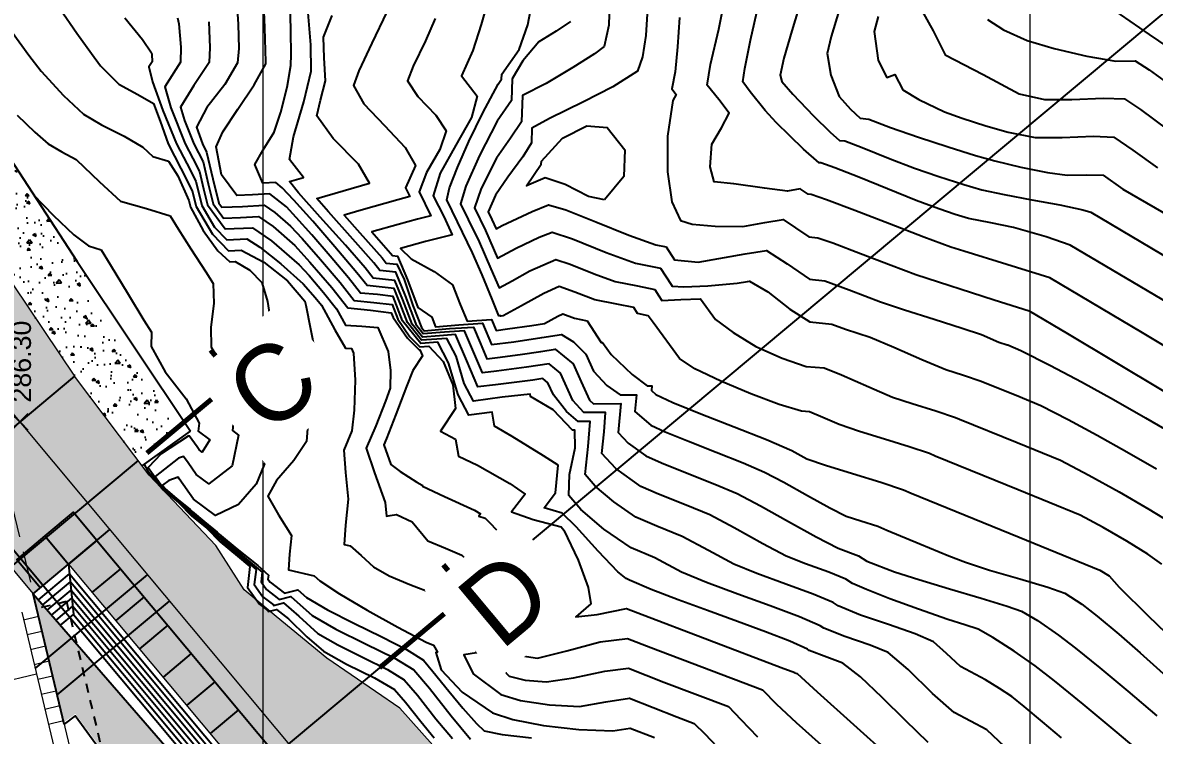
# Model space of a CAD drawing. Extents: x -427 to 62994, y 410 to 109394.
# Drawn here: x 62477.29 to 62514.17, y 108967.63 to 108990.87 of the extents above; entities that cross this region are included whole.
import ezdxf
from ezdxf.enums import TextEntityAlignment as Align

# ---------------------------------------------------------------- set-up
doc = ezdxf.new("R2018")
doc.units = 0
doc.header["$MEASUREMENT"] = 0
doc.linetypes.add('DOT', pattern=[0.55, 0.3, -0.25])
doc.linetypes.add('TRATTEGGIATA', pattern=[19.05, 12.7, -6.35])
for name, color, linetype in [('Bâti', 7, 'Continuous'), ('coordinate', 2, 'Continuous'), ('curve livello 1 m', 2, 'Continuous'), ('curve livello 5 m', 7, 'Continuous'), ('Limite fiume', 6, 'Continuous'), ('LIN010CO', 2, 'Continuous'), ('LIN018CO', 6, 'Continuous'), ('LIN025CO', 7, 'Continuous'), ('LIN035CO', 1, 'Continuous'), ('pendenze', 2, 'Continuous'), ('Per+Mod Surf', 7, 'Continuous'), ('scavo 1', 254, 'Continuous'), ('TalusHautBas', 7, 'Continuous'), ('TEXT018', 143, 'Continuous'), ('TEXT035', 1, 'Continuous'), ('TEXT050', 3, 'Continuous')]:
    doc.layers.add(name, color=color, linetype=linetype)
doc.layers.add('LIN070CO', color=4, linetype='Continuous', lineweight=70)
doc.layers.add('no_plot', color=5, linetype='Continuous', plot=False)
doc.styles.add('ARIAL', font='arial.ttf')

# ---------------------------------------------------------------- blocks, each defined once
blk = doc.blocks.new('quote')
at = {"layer": 'LIN018CO'}
for p, q in [((0.001, 0.001), (-0.001, -0.001)), ((0.001, -0.001), (-0.001, 0.001))]:
    blk.add_line(p, q, dxfattribs=at)
at = {"layer": 'LIN035CO'}
for p, q in [((-0.013, 0.013), (-0.106, 0.106)), ((0.106, 0.106), (0.013, 0.013)), ((-0.013, -0.013), (-0.106, -0.106)), ((0.106, -0.106), (0.013, -0.013))]:
    blk.add_line(p, q, dxfattribs=at)
at = {"layer": 'TEXT035', "style": 'ARIAL'}
blk.add_attdef('VALORE', text='', height=0.25, dxfattribs=at).set_placement((0, 0.33), align=Align.CENTER)
blk = doc.blocks.new('*U92')
at = {"layer": 'LIN070CO'}
for p, q in [((-4.32, 0), (-4.32, 0.5)), ((1.5, 0.5), (1.5, 0)), ((1.5, 0), (0, 0)), ((-2.82, 0), (-4.32, 0))]:
    blk.add_line(p, q, dxfattribs=at)
at = {"layer": 'TEXT018', "lineweight": 30, "flags": 104}
blk.add_attdef('RIF2', text='', height=0.18, dxfattribs=at).set_placement((1.35, -0.15), align=Align.TOP_RIGHT)
blk.add_attdef('RIF1', text='', height=0.18, dxfattribs=at).set_placement((-4.17, -0.15), align=Align.TOP_LEFT)
at = {"layer": 'TEXT050', "lineweight": 30, "flags": 104}
blk.add_attdef('SEZ1', text='', height=0.4, dxfattribs=at).set_placement((-4.17, 0.15), align=Align.BOTTOM_LEFT)
blk.add_attdef('SEZ2', text='', height=0.4, dxfattribs=at).set_placement((1.35, 0.15), align=Align.BOTTOM_RIGHT)
blk = doc.blocks.new('*U93')
at = {"layer": 'LIN070CO'}
for p, q in [((-3.868, 0), (-3.868, 0.5)), ((2.034, 0.5), (2.034, 0)), ((2.034, 0), (0.534, 0)), ((-2.368, 0), (-3.868, 0))]:
    blk.add_line(p, q, dxfattribs=at)
at = {"layer": 'TEXT018', "lineweight": 30, "flags": 104}
blk.add_attdef('RIF2', text='', height=0.18, dxfattribs=at).set_placement((1.884, -0.15), align=Align.TOP_RIGHT)
blk.add_attdef('RIF1', text='', height=0.18, dxfattribs=at).set_placement((-3.718, -0.15), align=Align.TOP_LEFT)
at = {"layer": 'TEXT050', "lineweight": 30, "flags": 104}
blk.add_attdef('SEZ1', text='', height=0.4, dxfattribs=at).set_placement((-3.718, 0.15), align=Align.BOTTOM_LEFT)
blk.add_attdef('SEZ2', text='', height=0.4, dxfattribs=at).set_placement((1.884, 0.15), align=Align.BOTTOM_RIGHT)

msp = doc.modelspace()

# ---------------------------------------------------------------- hatches: boundary and pattern name
at = {"layer": 'Limite fiume', "linetype": 'Continuous'}
h = msp.add_hatch(dxfattribs=at)
h.set_pattern_fill('DOTS', color=256, scale=5, angle=-44.9999, style=0)
h.set_pattern_definition([(225.00008027, (-14.7356, 441.23157), (0.11048589895, -0.3314561489), [0, -0.3125])])
h.paths.add_polyline_path([(62489.991, 108948.924), (62490.854, 108949.551), (62490.466, 108950.114), (62491.075, 108950.575), (62483.71, 108960.737), (62484.279, 108961.23), (62479.006, 108968.339), (62478.627, 108968.064), (62477.628, 108972.253), (62492.655, 108954.935), (62492.849, 108955.097), (62498.299, 108948.574), (62498.493, 108948.736), (62501.616, 108944.998), (62501.176, 108944.63), (62509.827, 108936.065), (62508.828, 108935.219), (62509.314, 108934.65), (62498.964, 108936.565)])
at = {"layer": 'LIN010CO'}
h = msp.add_hatch(dxfattribs=at)
h.set_pattern_fill('AR-CONC', color=256, scale=0.15, angle=135.0001)
h.set_pattern_definition([(185.0001, (62534.6157, 109156.292), (-0.6942118, 0.827327), [0.1125, -1.2375]), (130.0001, (62534.6157, 109156.292), (-0.650651, -0.944989), [0.09, -0.99]), (235.4515, (62534.5579, 109156.361), (-1.3448627, -0.117662), [0.09561, -1.051713]), (181.1843, (62534.4036, 109156.0799), (-0.9564225, 1.307539), [0.16875, -1.85625]), (231.6357, (62534.3239, 109156.1889), (-2.024567, -0.041853), [0.143416, -1.57757]), (126.1842, (62534.4036, 109156.0799), (-2.024567, -0.041853), [0.135, -1.485]), (156.0001, (62534.3505, 109156.239), (-0.206075, 1.060157), [0.1125, -1.2375]), (101.0001, (62534.3505, 109156.239), (-1.027212, -0.5110643), [0.09, -0.99]), (206.4515, (62534.3334, 109156.3274), (-1.233287, 0.549093), [0.09561, -1.051713]), (172.50008, (62534.6157, 109156.29204), (-0.36598425, -0.3401903), [0, -0.978, 0, -1.005, 0, -0.99375]), (142.50008, (62534.6157, 109156.29204), (-0.697364, -0.1393104), [0, -0.573, 0, -0.9555, 0, -0.37875]), (102.50008, (62534.85223, 109156.0555), (-0.542282, 0.5901265), [0, -0.375, 0, -1.17, 0, -1.5525]), (92.5001, (62534.9583, 109155.94945), (-0.7247404, 0.512384), [0, -0.4875, 0, -0.777, 0, -1.1025])])
h.paths.add_polyline_path([(62477.425, 108984.918), (62478.621, 108983.28), (62478.982, 108982.726), (62479.2, 108982.393), (62479.486, 108982.461), (62479.069, 108983.087), (62475.238, 108988.927), (62475.337, 108988.42), (62475.412, 108987.675), (62475.487, 108986.93), (62475.561, 108986.185), (62475.576, 108986.037), (62476.203, 108985.269), (62478.283, 108982.175), (62479.157, 108982.383)])
h.paths.add_polyline_path([(62480.414, 108980.543), (62479.157, 108982.383), (62478.283, 108982.175), (62479.752, 108979.989)])
h.paths.add_polyline_path([(62480.797, 108980.008), (62480.577, 108980.294), (62480.414, 108980.543), (62479.752, 108979.989), (62480.955, 108978.2), (62481.683, 108978.719), (62481.561, 108978.905)])
h.paths.add_polyline_path([(62482.368, 108977.616), (62482.143, 108978.019), (62481.683, 108978.719), (62480.955, 108978.2), (62481.696, 108977.096), (62481.75, 108977.138)])
h.paths.add_polyline_path([(62481.696, 108977.096), (62479.752, 108979.989), (62478.98, 108979.345), (62481.414, 108976.114), (62481.853, 108975.651), (62481.862, 108975.643), (62481.352, 108976.266), (62481.136, 108976.661)])
h.paths.add_polyline_path([(62479.752, 108979.989), (62478.283, 108982.175), (62477.245, 108981.927), (62478.98, 108979.345)])
h.paths.add_polyline_path([(62476.203, 108985.269), (62476.177, 108985.301), (62475.69, 108984.908), (62475.711, 108984.696), (62475.736, 108984.171), (62477.245, 108981.927), (62478.283, 108982.175)])
at = {"layer": 'scavo 1'}
msp.add_hatch(color=256, dxfattribs=at).paths.add_polyline_path([(62456.122, 109008.269), (62475.399, 108984.673), (62478.98, 108979.345), (62481.414, 108976.114), (62483.586, 108973.826), (62484.512, 108972.379), (62485.555, 108971.51), (62487.205, 108970.149), (62489.579, 108968.527), (62492.177, 108965.611), (62492.614, 108964.77), (62493.112, 108963.56), (62493.895, 108962.421), (62494.998, 108961.247), (62497.311, 108958.792), (62498.592, 108957.44), (62499.553, 108956.123), (62501.154, 108954.238), (62502.56, 108952.134), (62503.684, 108950.529), (62504.965, 108949.01), (62506.216, 108947.64), (62507.377, 108945.883), (62507.497, 108945.109), (62508.152, 108943.5), (62509.076, 108942.458), (62510.475, 108940.939), (62511.995, 108939.479), (62512.775, 108938.524), (62510.749, 108936.833), (62506.863, 108941.485), (62502.977, 108946.135), (62502.056, 108945.366), (62478.786, 108973.22), (62477.628, 108972.253), (62467.329, 108984.58), (62466.637, 108985.369), (62465.011, 108987.22), (62466.235, 108988.243), (62453.412, 109003.591), (62437.477, 109020.248), (62443.147, 109024.985), (62454.891, 109009.858)])

# ---------------------------------------------------------------- linework, layer by layer
at = {"layer": 'Bâti', "linetype": 'DOT'}
for q in [(62477.744, 108971.766), (62481.395, 108960.763)]:
    msp.add_line((62478.717, 108971.998), q, dxfattribs=at)
at = {"layer": 'coordinate', "linetype": 'Continuous', "lineweight": 0}
for p, q in [((62485.112, 109075.997), (62485.112, 108928.82)), ((62510.112, 109075.997), (62510.112, 108928.82))]:
    msp.add_line(p, q, dxfattribs=at)
at = {"layer": 'curve livello 1 m', "flags": 128}
for points in [[(62496.425, 108991.894), (62496.389, 108990.791), (62496.234, 108990.1), (62495.92, 108989.859), (62495.223, 108989.412), (62494.352, 108988.893), (62493.574, 108988.495), (62493.543, 108987.643), (62493.181, 108987.103), (62492.729, 108986.455), (62492.233, 108985.462), (62492.011, 108984.834), (62492.372, 108984.091), (62492.767, 108983.191), (62493.368, 108983.525), (62494.123, 108983.879), (62494.544, 108984.042), (62495.207, 108983.827), (62496.303, 108983.382), (62497.262, 108983.03), (62498.075, 108982.867), (62498.418, 108982.338), (62498.451, 108982.285), (62498.834, 108982.261), (62499.618, 108982.294), (62500.568, 108982.375), (62500.914, 108982.434), (62500.977, 108982.444), (62501.573, 108982.101), (62502.286, 108981.532), (62502.945, 108981.118), (62503.654, 108981.046), (62504.098, 108980.879), (62504.902, 108980.618), (62505.683, 108980.291), (62506.592, 108979.887), (62507.368, 108979.562), (62507.95, 108979.375), (62508.529, 108979.188), (62508.603, 108979.156), (62509.669, 108978.722), (62510.465, 108978.395), (62511.36, 108977.935), (62512.307, 108977.425), (62513.276, 108976.883), (62514.236, 108976.328)], [(62484.25, 108991.808), (62484.313, 108990.828), (62484.329, 108990.028), (62484.291, 108989.561), (62483.882, 108988.859), (62483.287, 108988.106), (62482.95, 108987.465), (62483.147, 108986.919), (62483.283, 108986.655), (62483.489, 108985.784), (62483.686, 108984.99), (62483.782, 108984.858), (62484.448, 108984.882), (62485.158, 108984.921), (62485.508, 108984.681), (62486.02, 108984.235), (62486.398, 108983.831), (62486.997, 108983.149), (62487.638, 108982.395), (62488.096, 108981.814), (62488.735, 108981.75), (62489.332, 108981.678), (62489.518, 108981.202), (62489.91, 108980.63), (62490.233, 108980.307), (62490.525, 108980.329), (62490.989, 108979.822), (62491.312, 108979.066), (62491.397, 108978.287), (62490.909, 108977.555), (62491.395, 108977.292), (62491.49, 108976.737), (62492.108, 108976.45), (62493.165, 108975.845), (62493.659, 108975.496), (62493.214, 108974.919), (62493.925, 108974.677), (62494.839, 108974.438), (62494.922, 108974.325), (62495.389, 108973.342), (62495.714, 108972.452), (62495.799, 108971.922), (62495.315, 108971.495), (62496.015, 108971.574), (62496.969, 108971.769), (62497.336, 108971.625), (62502.006, 108969.853), (62502.452, 108969.68), (62502.456, 108969.677), (62502.533, 108969.648), (62503.181, 108969.058), (62506.732, 108965.854)], [(62509.689, 108966.894), (62508.704, 108967.816), (62508.179, 108968.095), (62507.647, 108968.376), (62507.647, 108968.376), (62506.934, 108969.003), (62506.143, 108969.785), (62505.494, 108970.336), (62505.494, 108970.336), (62504.906, 108970.581), (62504.084, 108970.859), (62503.393, 108971.131), (62503.393, 108971.131), (62503.282, 108971.202), (62502.602, 108971.497), (62501.653, 108971.854), (62500.592, 108972.239), (62499.576, 108972.618), (62498.761, 108972.956), (62498.761, 108972.956), (62497.894, 108973.423), (62497.114, 108973.747), (62496.225, 108974.359), (62495.474, 108974.994), (62495.086, 108975.461), (62495.086, 108975.461), (62495.112, 108976.138), (62495.295, 108977.01), (62495.278, 108977.582), (62495.278, 108977.582), (62495.203, 108977.582), (62494.581, 108978.25), (62493.839, 108978.687), (62493.826, 108978.765), (62492.918, 108978.657), (62491.979, 108978.535), (62491.979, 108978.535), (62491.675, 108979.106), (62491.412, 108979.997), (62491.107, 108980.576), (62491.107, 108980.576), (62490.287, 108980.516), (62489.825, 108981.094), (62489.593, 108981.716), (62489.391, 108982.206), (62489.391, 108982.206), (62488.51, 108982.303), (62488.183, 108982.717), (62487.463, 108983.568), (62486.741, 108984.4), (62486.129, 108985.084), (62485.743, 108985.49), (62485.743, 108985.49), (62485.535, 108985.656), (62485.116, 108985.637), (62484.852, 108986.253), (62485.126, 108986.729), (62485.483, 108987.305), (62485.483, 108987.305), (62485.702, 108987.959), (62485.905, 108988.764), (62486.032, 108989.478), (62486.032, 108989.478), (62486.038, 108989.834), (62486.03, 108990.59), (62486.01, 108991.633)], [(62492.456, 108991.631), (62492.232, 108990.812), (62491.956, 108989.962), (62491.588, 108989.139), (62492.102, 108988.473), (62491.911, 108987.78), (62491.41, 108986.879), (62490.895, 108985.963), (62490.664, 108985.223), (62491.009, 108984.549), (62491.28, 108983.954), (62490.415, 108983.735), (62489.603, 108983.513), (62489.944, 108983.169), (62490.695, 108982.756), (62491.294, 108982.326), (62491.541, 108981.679), (62491.776, 108981.138), (62492.562, 108981.196), (62492.714, 108980.839), (62493.09, 108980.885), (62493.886, 108981), (62494.289, 108981.065), (62494.724, 108981.307), (62494.89, 108981.38), (62495.272, 108981.238), (62495.689, 108981.154), (62496.143, 108980.449), (62496.18, 108980.441), (62496.468, 108980.055), (62497.147, 108979.399), (62497.643, 108979.032), (62497.79, 108979.032), (62497.776, 108978.878), (62497.924, 108978.754), (62498.477, 108978.493), (62499.391, 108978.122), (62500.472, 108977.698), (62501.525, 108977.278), (62502.352, 108976.919), (62502.848, 108976.652), (62503.452, 108976.44), (62504.328, 108976.169), (62505.251, 108975.887), (62505.996, 108975.636), (62506.241, 108975.531), (62509.761, 108974.097), (62512.391, 108973.018), (62512.693, 108972.837), (62513.018, 108972.472), (62513.962, 108971.535), (62515.119, 108970.428)], [(62514.408, 108973.22), (62513.955, 108973.543), (62513.277, 108973.965), (62512.501, 108974.412), (62511.749, 108974.81), (62511.749, 108974.81), (62509.731, 108975.639), (62507.029, 108976.739), (62507.029, 108976.739), (62506.84, 108976.82), (62506.181, 108977.044), (62505.372, 108977.294), (62504.561, 108977.545), (62503.895, 108977.77), (62503.895, 108977.77), (62503.36, 108978.002), (62502.925, 108978.185), (62502.925, 108978.185), (62502.67, 108978.205), (62501.945, 108978.423), (62501.016, 108978.77), (62500.045, 108979.18), (62499.196, 108979.589), (62499.196, 108979.589), (62498.699, 108979.921), (62497.833, 108981.101), (62497.673, 108981.314), (62497.327, 108981.387), (62497.203, 108981.581), (62496.652, 108981.698), (62495.935, 108981.835), (62495.935, 108981.835), (62495.284, 108982.084), (62494.774, 108982.267), (62494.774, 108982.267), (62494.272, 108982.046), (62493.54, 108981.635), (62492.951, 108981.312), (62492.951, 108981.312), (62492.883, 108981.302), (62492.862, 108981.299), (62492.853, 108981.32), (62492.808, 108981.316), (62492.585, 108981.861), (62492.268, 108982.647), (62492.268, 108982.647), (62491.953, 108983.364), (62491.458, 108984.377), (62491.113, 108985.094), (62491.113, 108985.094), (62491.203, 108985.486), (62491.456, 108986.15), (62491.83, 108986.996), (62492.286, 108987.932), (62492.784, 108988.868), (62492.784, 108988.868), (62492.894, 108989.03), (62492.901, 108989.197), (62493.47, 108989.995), (62493.75, 108990.797), (62493.905, 108991.591)], [(62520.807, 108976.547), (62513.782, 108980.76), (62510.761, 108982.549), (62507.963, 108983.418), (62507.539, 108983.556), (62506.658, 108983.88), (62505.54, 108984.308), (62504.407, 108984.745), (62503.481, 108985.097), (62502.98, 108985.268), (62502.98, 108985.268), (62502.886, 108985.278), (62502.625, 108985.454), (62502.21, 108985.383), (62501.467, 108985.48), (62500.467, 108985.615), (62500.467, 108985.615), (62499.827, 108985.678), (62499.694, 108986.175), (62499.748, 108986.908), (62499.748, 108986.908), (62500.062, 108987.444), (62500.313, 108987.918), (62499.972, 108988.363), (62499.599, 108988.829), (62499.599, 108988.829), (62499.704, 108989.507), (62499.974, 108990.657), (62500.172, 108991.657)], [(62502.65, 108991.574), (62502.357, 108990.602), (62502.093, 108989.71), (62501.978, 108989.158), (62502.033, 108988.954), (62502.39, 108988.538), (62503.056, 108987.838), (62503.602, 108987.304), (62503.91, 108987.034), (62504.083, 108987.016), (62504.643, 108986.807), (62505.561, 108986.435), (62506.356, 108986.125), (62507.148, 108985.855), (62507.958, 108985.595), (62508.541, 108985.423), (62509.27, 108985.266), (62510.174, 108985.1), (62511.085, 108984.933), (62511.834, 108984.773), (62512.095, 108984.691), (62518.675, 108980.796)], [(62511.139, 108967.551), (62510.523, 108968.08), (62509.923, 108968.578), (62509.521, 108968.897), (62509.521, 108968.897), (62509.125, 108969.166), (62508.667, 108969.45), (62508.667, 108969.45), (62507.849, 108969.884), (62507.397, 108970.299), (62506.975, 108970.68), (62506.975, 108970.68), (62506.375, 108970.945), (62505.504, 108971.246), (62504.59, 108971.559), (62503.861, 108971.858), (62503.861, 108971.858), (62503.697, 108971.963), (62503.055, 108972.235), (62502.156, 108972.567), (62501.219, 108972.91), (62500.463, 108973.218), (62500.463, 108973.218), (62499.64, 108973.661), (62498.786, 108974.122), (62498.786, 108974.122), (62497.958, 108974.461), (62497.276, 108974.748), (62497.276, 108974.748), (62496.552, 108975.247), (62495.94, 108975.764), (62495.624, 108976.144), (62495.624, 108976.144), (62495.722, 108977.057), (62495.78, 108977.872), (62495.78, 108977.872), (62495.392, 108977.87), (62495.016, 108978.195), (62494.583, 108978.74), (62494.583, 108978.74), (62494.407, 108979.134), (62494.241, 108979.268), (62493.917, 108979.219), (62492.698, 108979.059), (62492.126, 108978.996), (62492.126, 108978.996), (62491.762, 108979.844), (62491.398, 108980.7), (62491.398, 108980.7), (62490.869, 108980.665), (62490.314, 108980.62), (62490.314, 108980.62), (62489.979, 108981.04), (62489.68, 108981.84), (62489.42, 108982.469), (62489.42, 108982.469), (62488.716, 108982.547), (62488.455, 108982.878), (62487.813, 108983.613), (62486.987, 108984.534), (62486.276, 108985.329), (62485.98, 108985.691), (62486.438, 108985.823), (62485.98, 108986.409), (62486.112, 108987.153), (62486.453, 108988.294), (62486.687, 108989.292), (62486.687, 108989.292), (62486.682, 108990.148), (62486.594, 108991.192)], [(62514.125, 108966.741), (62512.958, 108967.729), (62511.849, 108968.651), (62510.918, 108969.408), (62510.283, 108969.902), (62510.283, 108969.902), (62509.595, 108970.384), (62508.91, 108970.828), (62508.432, 108971.101), (62508.432, 108971.101), (62507.995, 108971.238), (62507.438, 108971.408), (62507.438, 108971.408), (62506.484, 108971.745), (62505.551, 108972.09), (62504.784, 108972.389), (62504.329, 108972.584), (62504.329, 108972.584), (62504.112, 108972.725), (62503.556, 108972.952), (62502.802, 108973.227), (62502.165, 108973.48), (62502.165, 108973.48), (62501.405, 108973.879), (62500.478, 108974.398), (62499.677, 108974.822), (62499.677, 108974.822), (62498.911, 108975.143), (62498.011, 108975.497), (62497.438, 108975.749), (62497.438, 108975.749), (62496.623, 108976.34), (62496.162, 108976.828), (62496.162, 108976.828), (62496.238, 108977.532), (62496.283, 108978.162), (62496.283, 108978.162), (62495.581, 108978.159), (62495.214, 108978.553), (62494.818, 108979.444), (62494.442, 108979.745), (62493.71, 108979.636), (62492.732, 108979.507), (62492.273, 108979.457), (62492.273, 108979.457), (62491.981, 108980.137), (62491.689, 108980.824), (62491.689, 108980.824), (62491.032, 108980.781), (62490.341, 108980.725), (62490.341, 108980.725), (62490.132, 108980.986), (62489.768, 108981.964), (62489.45, 108982.733), (62489.45, 108982.733), (62488.923, 108982.791), (62488.728, 108983.039), (62488.045, 108983.815), (62487.251, 108984.699), (62486.876, 108985.144), (62486.876, 108985.144), (62487.732, 108985.391), (62488.594, 108985.637), (62488.594, 108985.637), (62488.236, 108986.258), (62487.407, 108987.095), (62486.875, 108987.837), (62486.875, 108987.837), (62486.991, 108988.349), (62487.153, 108988.973), (62487.153, 108988.973), (62487.117, 108989.721), (62487.093, 108990.404), (62487.093, 108990.404), (62487.38, 108991.108)], [(62489.159, 108991.222), (62488.67, 108990.208), (62488.243, 108989.306), (62488.072, 108988.821), (62488.408, 108988.23), (62489.079, 108987.516), (62489.75, 108986.802), (62490.088, 108986.211), (62489.765, 108985.483), (62489.903, 108985.199), (62489.513, 108985.096), (62488.318, 108984.761), (62487.771, 108984.597), (62488.271, 108984.022), (62489, 108983.2), (62489.13, 108983.035), (62489.479, 108982.997), (62489.718, 108982.499), (62489.998, 108981.648), (62490.286, 108980.932), (62490.369, 108980.829), (62491.194, 108980.896), (62491.98, 108980.948), (62492.2, 108980.43), (62492.42, 108979.917), (62492.766, 108979.955), (62493.503, 108980.052), (62494.174, 108980.154), (62494.643, 108980.223), (62495.228, 108979.753), (62495.493, 108979.162), (62495.759, 108978.56), (62495.887, 108978.448), (62496.785, 108978.452), (62496.7, 108977.511), (62497.025, 108977.167), (62497.6, 108976.751), (62498.106, 108976.519), (62498.94, 108976.187), (62499.847, 108975.829), (62500.569, 108975.521), (62501.334, 108975.123), (62502.248, 108974.613), (62503.148, 108974.112), (62503.867, 108973.742), (62504.527, 108973.486), (62504.797, 108973.311), (62505.702, 108972.969), (62506.491, 108972.717), (62507.497, 108972.415), (62508.522, 108972.111), (62509.369, 108971.852), (62509.839, 108971.688), (62510.365, 108971.375), (62511.046, 108970.907), (62511.604, 108970.475), (62512.389, 108969.837), (62513.304, 108969.076), (62514.25, 108968.273)], [(62516.229, 108980.778), (62511.428, 108983.62), (62510.641, 108983.892), (62509.576, 108984.195), (62509.576, 108984.195), (62508.838, 108984.341), (62508.112, 108984.485), (62508.112, 108984.485), (62507.678, 108984.616), (62507.14, 108984.797), (62507.14, 108984.797), (62506.404, 108985.078), (62505.477, 108985.45), (62504.535, 108985.832), (62503.751, 108986.143), (62503.3, 108986.301), (62503.3, 108986.301), (62503.24, 108986.307), (62502.736, 108986.749), (62501.845, 108987.621), (62501.845, 108987.621), (62501.486, 108988.012), (62500.993, 108988.615), (62500.757, 108988.943), (62500.757, 108988.943), (62500.818, 108989.376), (62501.006, 108990.305), (62501.265, 108991.452)], [(62506.597, 108991.246), (62506.961, 108990.611), (62507.354, 108989.827), (62508.585, 108989.178), (62509.763, 108988.556), (62510.586, 108988.364), (62511.474, 108988.362), (62512.508, 108988.412), (62513.196, 108988.384), (62513.715, 108988.038), (62514.613, 108987.381)], [(62516.619, 108988.712), (62514.007, 108990.489), (62512.755, 108991.36)], [(62480.623, 108991.032), (62481.19, 108990.324), (62481.488, 108989.89), (62481.497, 108989.85), (62481.508, 108989.595), (62481.403, 108989.431), (62481.524, 108988.942), (62481.858, 108988.012), (62482.306, 108986.92), (62482.639, 108986.283), (62482.934, 108985.709), (62483.127, 108984.91), (62483.544, 108984.208), (62483.94, 108983.789), (62484.593, 108983.819), (62485.018, 108983.553), (62485.7, 108983.009), (62486.434, 108982.352), (62486.821, 108981.913), (62487.024, 108981.656), (62487.464, 108980.855), (62487.809, 108980.258), (62488.003, 108980.244), (62488.065, 108980.098), (62488.119, 108979.22), (62488.088, 108978.239), (62488.018, 108977.559), (62487.75, 108976.932), (62487.81, 108976.206), (62487.895, 108975.34), (62487.81, 108974.487), (62487.764, 108973.858), (62487.965, 108973.812), (62488.318, 108973.502), (62488.727, 108973.131), (62489.234, 108972.838), (62489.907, 108972.555), (62490.694, 108972.247), (62491.141, 108972.041), (62491.892, 108971.093), (62492.074, 108970.331), (62491.66, 108970.257), (62491.969, 108969.646), (62492.871, 108968.969), (62493.507, 108968.777), (62494.459, 108968.632), (62495.44, 108968.579), (62496.29, 108968.727), (62497.06, 108968.848), (62498.612, 108968.239), (62499.177, 108968.024), (62499.519, 108967.684), (62500.104, 108967.065)], [(62482.339, 108991.035), (62482.38, 108990.839), (62482.444, 108990.072), (62482.436, 108989.584), (62481.919, 108988.776), (62482.116, 108988.098), (62482.586, 108986.92), (62482.833, 108986.448), (62483.05, 108986.024), (62483.185, 108985.455), (62483.314, 108984.937), (62483.887, 108984.145), (62484.782, 108984.187), (62485.396, 108983.764), (62486.296, 108982.98), (62486.622, 108982.624), (62487.093, 108982.074), (62487.511, 108981.544), (62487.809, 108981.013), (62488.339, 108980.976), (62488.858, 108980.936), (62489.195, 108980.147), (62489.277, 108979.53), (62489.269, 108978.959), (62489.115, 108978.536), (62488.795, 108977.73), (62488.479, 108976.994), (62488.749, 108976.194), (62489.1, 108975.231), (62489.14, 108974.787), (62489.266, 108974.805), (62489.473, 108974.836), (62489.986, 108974.592), (62490.488, 108973.973), (62491.063, 108973.738), (62491.601, 108973.508), (62492.395, 108972.653), (62493.004, 108971.734), (62493.349, 108970.903), (62493.345, 108970.309), (62492.57, 108970.172), (62493.143, 108969.563), (62493.659, 108969.434), (62494.359, 108969.378), (62495.243, 108969.507), (62496.263, 108969.732), (62497.03, 108969.822), (62498.187, 108969.367), (62500.286, 108968.571), (62500.697, 108968.151), (62501.234, 108967.591)], [(62483.353, 108990.895), (62483.39, 108990.06), (62483.363, 108989.573), (62482.871, 108988.823), (62482.434, 108988.12), (62482.562, 108987.682), (62482.867, 108986.919), (62483.167, 108986.34), (62483.337, 108985.62), (62483.5, 108984.964), (62483.835, 108984.502), (62484.384, 108984.521), (62484.97, 108984.554), (62485.452, 108984.222), (62486.158, 108983.608), (62486.652, 108983.068), (62487.366, 108982.234), (62487.89, 108981.57), (62488.619, 108981.497), (62489.302, 108981.414), (62489.364, 108981.256), (62489.825, 108980.583), (62490.205, 108980.203), (62490.234, 108980.205), (62490.32, 108980.004), (62490.003, 108979.53), (62489.797, 108979.01), (62489.453, 108978.101), (62489.15, 108977.318), (62489.062, 108977.111), (62489.29, 108976.462), (62489.587, 108976.238), (62490.132, 108975.887), (62490.31, 108975.791), (62490.315, 108975.762), (62491.031, 108975.421), (62492.008, 108974.976), (62492.206, 108974.855), (62492.149, 108974.781), (62492.356, 108974.72), (62492.878, 108974.181), (62493.538, 108973.288), (62494.136, 108972.308), (62494.461, 108971.583), (62494.572, 108971.112), (62494.014, 108970.644), (62493.567, 108970.226), (62494.061, 108970.151), (62495.021, 108970.389), (62496.112, 108970.688), (62496.999, 108970.796), (62497.761, 108970.496), (62501.395, 108969.117), (62501.851, 108968.647), (62502.492, 108968.055), (62503.312, 108967.328)], [(62495.137, 108990.906), (62494.672, 108990.595), (62494.107, 108990.245), (62493.587, 108989.629), (62493.244, 108989.036), (62493.219, 108988.336), (62492.756, 108987.662), (62492.178, 108986.542), (62491.736, 108985.543), (62491.562, 108984.964), (62491.808, 108984.451), (62492.162, 108983.727), (62492.548, 108982.842), (62492.82, 108982.23), (62493.236, 108982.456), (62493.82, 108982.786), (62494.659, 108983.154), (62495.132, 108983.001), (62495.915, 108982.684), (62496.599, 108982.433), (62497.329, 108982.293), (62497.891, 108982.174), (62498.022, 108981.971), (62498.115, 108981.818), (62498.738, 108981.842), (62499.373, 108981.871), (62499.868, 108981.196), (62500.443, 108980.765), (62501.183, 108980.317), (62502.039, 108979.931), (62502.817, 108979.666), (62503.403, 108979.62), (62503.971, 108979.392), (62504.859, 108978.994), (62505.631, 108978.666), (62506.278, 108978.452), (62507.044, 108978.217), (62507.685, 108978.004), (62507.816, 108977.947), (62509.7, 108977.18), (62511.107, 108976.603), (62512.035, 108976.119), (62513.019, 108975.574), (62513.99, 108975.008), (62514.877, 108974.463)], [(62498.695, 108991.038), (62498.632, 108990.082), (62498.555, 108989.274), (62498.442, 108988.715), (62498.583, 108988.535), (62498.471, 108988.336), (62498.304, 108987.168), (62498.298, 108986.004), (62498.441, 108985.028), (62498.722, 108984.424), (62499.108, 108984.307), (62499.861, 108984.234), (62500.755, 108984.226), (62501.476, 108984.357), (62502.076, 108984.451), (62502.476, 108984.188), (62502.906, 108983.891), (62503.205, 108983.861), (62503.695, 108983.689), (62504.59, 108983.346), (62505.59, 108982.961), (62506.392, 108982.663), (62508.944, 108981.834), (62510.094, 108981.477), (62511.336, 108980.742), (62520.591, 108975.191)], [(62505.17, 108991.077), (62505.041, 108990.584), (62505.168, 108989.635), (62505.448, 108989.089), (62505.706, 108989.184), (62505.974, 108988.682), (62506.494, 108988.363), (62507.333, 108987.965), (62507.906, 108987.754), (62508.672, 108987.508), (62509.401, 108987.3), (62510.289, 108987.125), (62511.168, 108987.124), (62512.189, 108987.168), (62512.847, 108987.144), (62513.462, 108986.716), (62514.273, 108986.136)], [(62508.734, 108990.973), (62509.257, 108990.641), (62510.022, 108990.293), (62510.899, 108990.026), (62511.971, 108989.776), (62512.916, 108989.619), (62513.546, 108989.624), (62513.999, 108989.334), (62514.832, 108988.729)], [(62476.948, 108990.567), (62477.486, 108989.812), (62477.889, 108989.287), (62478.623, 108988.493), (62479.269, 108987.894), (62479.856, 108987.546), (62480.597, 108987.167), (62481.208, 108986.808), (62481.529, 108986.508), (62482.037, 108986.36), (62482.344, 108985.877), (62482.701, 108985.078), (62482.754, 108984.857), (62483.175, 108984.096), (62483.653, 108983.437), (62484.045, 108983.076), (62484.216, 108983.084), (62484.692, 108982.803), (62485.08, 108982.396), (62485.265, 108981.781), (62485.406, 108980.861), (62485.386, 108980.273), (62485.538, 108980.029), (62485.475, 108979.235), (62485.257, 108978.294), (62485.235, 108977.593), (62485.261, 108977.573), (62485.243, 108976.675), (62484.903, 108975.827), (62484.319, 108975.16), (62483.571, 108974.804), (62482.854, 108975.332), (62482.394, 108975.995), (62482.354, 108976.048), (62482.053, 108975.949), (62481.847, 108975.789), (62481.927, 108975.677), (62482.304, 108975.363), (62482.752, 108974.996), (62482.809, 108974.938), (62483.217, 108974.6), (62483.626, 108974.261), (62483.693, 108974.194), (62484.271, 108973.712), (62484.949, 108973.17), (62485.296, 108972.863), (62485.281, 108972.731), (62485.355, 108972.625), (62485.818, 108972.272), (62485.819, 108972.267), (62486.259, 108972.382), (62486.543, 108972.13), (62487.22, 108971.728), (62488.084, 108971.291), (62488.99, 108970.85), (62489.792, 108970.438), (62490.346, 108970.085), (62490.656, 108969.721), (62491.175, 108969.073), (62491.631, 108968.519), (62492.077, 108968.027), (62492.325, 108967.78), (62492.918, 108967.663), (62493.871, 108967.552)], [(62477.105, 108987.859), (62477.681, 108987.298), (62478.122, 108986.917), (62478.568, 108986.666), (62479.027, 108986.41), (62479.793, 108985.683), (62480.48, 108985.05), (62481.324, 108984.812), (62482.091, 108984.579), (62482.352, 108984.147), (62482.772, 108983.495), (62483.26, 108982.747), (62483.502, 108982.364), (62483.516, 108981.714), (62483.419, 108980.948), (62483.431, 108980.293), (62483.87, 108979.598), (62484.291, 108978.919), (62484.195, 108978.218), (62484.124, 108977.575), (62484.325, 108977.425), (62484.12, 108976.424), (62483.357, 108975.838), (62482.946, 108976.141), (62482.683, 108976.52), (62482.534, 108976.723), (62482.368, 108976.668), (62481.61, 108976.08), (62481.905, 108975.666), (62482.622, 108975.074), (62482.803, 108974.891), (62483.513, 108974.303), (62483.703, 108974.111), (62484.512, 108973.448), (62485.095, 108972.955), (62485.059, 108972.64), (62485.238, 108972.387), (62485.64, 108972.08), (62485.644, 108972.067), (62486.026, 108972.168), (62486.725, 108971.545), (62487.491, 108971.103), (62488.462, 108970.623), (62489.391, 108970.16), (62490.032, 108969.767), (62490.545, 108969.179), (62491.251, 108968.27), (62491.884, 108967.511)], [(62477.634, 108985.274), (62477.634, 108985.274), (62478.292, 108984.582), (62478.958, 108983.959), (62479.432, 108983.591), (62479.846, 108983.47), (62480.145, 108982.988), (62480.726, 108982.017), (62481.235, 108981.177), (62481.492, 108980.777), (62481.477, 108980.314), (62481.937, 108979.49), (62482.613, 108978.607), (62483.044, 108977.809), (62483.013, 108977.557), (62483.389, 108977.276), (62483.143, 108976.872), (62483.039, 108976.949), (62482.972, 108977.046), (62482.714, 108977.397), (62482.683, 108977.387), (62481.802, 108976.818), (62481.373, 108976.371), (62481.884, 108975.654), (62482.492, 108975.153), (62482.797, 108974.843), (62483.4, 108974.345), (62483.712, 108974.028), (62484.4, 108973.466), (62484.895, 108973.047), (62484.838, 108972.55), (62485.12, 108972.149), (62485.462, 108971.887), (62485.468, 108971.868), (62485.792, 108971.954), (62486.289, 108971.525), (62486.906, 108970.961), (62487.557, 108970.585), (62488.383, 108970.177), (62489.173, 108969.783), (62489.718, 108969.449), (62490.154, 108968.949), (62490.755, 108968.176), (62491.293, 108967.53)], [(62481.244, 108976.464), (62481.352, 108976.266), (62481.862, 108975.643), (62482.362, 108975.231), (62482.791, 108974.796), (62483.287, 108974.386), (62483.722, 108973.946), (62484.287, 108973.483), (62484.694, 108973.139), (62484.617, 108972.459), (62485.003, 108971.911), (62485.284, 108971.695), (62485.293, 108971.669), (62485.558, 108971.739), (62485.951, 108971.43), (62486.548, 108970.851), (62487.087, 108970.377), (62487.843, 108969.956), (62488.752, 108969.511), (62489.404, 108969.131), (62489.764, 108968.719), (62490.259, 108968.082), (62490.702, 108967.55)]]:
    msp.add_lwpolyline(points, dxfattribs=at)
at = {"layer": 'curve livello 5 m', "flags": 128}
for points in [[(62506.798, 108967.404), (62506.055, 108968.117), (62505.293, 108968.874), (62504.587, 108969.543), (62504.013, 108969.992), (62503.499, 108970.19), (62502.924, 108970.404), (62502.867, 108970.441), (62502.287, 108970.701), (62501.501, 108971.009), (62500.584, 108971.348), (62499.607, 108971.702), (62498.646, 108972.055), (62497.772, 108972.391), (62497.06, 108972.693), (62497.003, 108972.724), (62496.952, 108972.745), (62496.686, 108972.97), (62496.046, 108973.64), (62495.323, 108974.433), (62494.871, 108974.881), (62494.278, 108975.057), (62494.652, 108975.541), (62494.74, 108976.448), (62494.265, 108976.749), (62493.237, 108977.375), (62492.665, 108977.712), (62492.587, 108978.168), (62491.832, 108978.074), (62491.478, 108978.74), (62491.171, 108979.777), (62490.816, 108980.452), (62490.26, 108980.411), (62489.671, 108981.148), (62489.361, 108981.942), (62488.85, 108982.004), (62488.303, 108982.058), (62487.91, 108982.556), (62487.312, 108983.264), (62486.711, 108983.956), (62486.202, 108984.525), (62485.882, 108984.863), (62485.347, 108985.289), (62484.779, 108985.254), (62484.268, 108985.239), (62483.773, 108985.911), (62483.59, 108986.823), (62483.812, 108987.309), (62484.296, 108988.047), (62484.833, 108988.849), (62485.211, 108989.526), (62485.217, 108989.549), (62485.216, 108989.6), (62485.178, 108990.708), (62485.136, 108991.783)], [(62478.495, 108991.333), (62479.054, 108990.534), (62479.53, 108989.862), (62479.827, 108989.465), (62479.827, 108989.465), (62480.417, 108988.87), (62481.037, 108988.532), (62481.554, 108988.234), (62481.554, 108988.234), (62481.765, 108987.665), (62482.026, 108986.921), (62482.026, 108986.921), (62482.446, 108986.117), (62482.817, 108985.394), (62482.817, 108985.394), (62482.941, 108984.883), (62483.48, 108983.975), (62483.993, 108983.433), (62483.993, 108983.433), (62484.405, 108983.452), (62485.152, 108983.064), (62485.922, 108982.451), (62486.483, 108981.796), (62486.483, 108981.796), (62486.512, 108981.658), (62486.815, 108980.177), (62486.752, 108979.631), (62486.663, 108978.902), (62486.663, 108978.902), (62486.592, 108977.924), (62486.535, 108977.217), (62486.535, 108977.217), (62486.126, 108976.602), (62485.564, 108975.946), (62485.274, 108975.429), (62485.274, 108975.429), (62485.625, 108974.821), (62486.049, 108974.15), (62486.049, 108974.15), (62485.981, 108973.544), (62485.95, 108973.03), (62485.95, 108973.03), (62486.791, 108972.837), (62486.973, 108972.674), (62487.619, 108972.25), (62488.519, 108971.714), (62489.511, 108971.159), (62490.433, 108970.678), (62490.433, 108970.678), (62490.681, 108970.575), (62490.803, 108970.352), (62490.749, 108970.342), (62490.929, 108969.768), (62491.614, 108969.039), (62492.598, 108968.374), (62492.598, 108968.374), (62493.264, 108968.15), (62494.263, 108967.958), (62495.41, 108967.825), (62496.521, 108967.779), (62496.521, 108967.779), (62497.091, 108967.874), (62497.874, 108967.566)], [(62497.649, 108991.336), (62497.593, 108990.458), (62497.486, 108989.755), (62497.33, 108989.295), (62497.33, 108989.295), (62496.522, 108988.776), (62495.568, 108988.287), (62494.457, 108987.744), (62493.884, 108987.427), (62493.884, 108987.427), (62493.867, 108986.949), (62493.585, 108986.5), (62493.098, 108985.836), (62492.701, 108985.249), (62492.701, 108985.249), (62492.46, 108984.704), (62492.581, 108984.454), (62492.714, 108984.152), (62492.916, 108984.264), (62493.887, 108984.719), (62494.429, 108984.929), (62494.429, 108984.929), (62494.988, 108984.766), (62495.963, 108984.378), (62497.045, 108983.94), (62497.925, 108983.628), (62497.925, 108983.628), (62498.259, 108983.561), (62498.535, 108983.136), (62499.3, 108983.068), (62500.835, 108983.33), (62501.526, 108983.448), (62502.201, 108983.004), (62502.926, 108982.505), (62502.926, 108982.505), (62503.429, 108982.453), (62504.218, 108982.16), (62505.245, 108981.771), (62505.245, 108981.771), (62506.027, 108981.512), (62506.992, 108981.206), (62507.906, 108980.916), (62508.532, 108980.703), (62508.532, 108980.703), (62509.104, 108980.459), (62509.373, 108980.372), (62509.391, 108980.364), (62509.822, 108980.188), (62510.783, 108979.696), (62511.794, 108979.158), (62512.834, 108978.586), (62513.881, 108977.993), (62514.912, 108977.393)], [(62503.897, 108991.279), (62503.638, 108990.424), (62503.509, 108989.871), (62503.509, 108989.871), (62503.629, 108989.164), (62503.893, 108988.464), (62503.893, 108988.464), (62504.267, 108988.055), (62504.58, 108987.76), (62504.865, 108987.731), (62505.573, 108987.454), (62506.479, 108987.141), (62507.454, 108986.821), (62508.338, 108986.544), (62508.971, 108986.362), (62508.971, 108986.362), (62509.817, 108986.165), (62510.691, 108985.992), (62511.332, 108985.895), (62511.332, 108985.895), (62511.971, 108985.906), (62512.497, 108985.904), (62512.497, 108985.904), (62513.146, 108985.445), (62520.082, 108981.429)], [(62490.735, 108991.003), (62490.413, 108990.279), (62490.015, 108989.453), (62489.83, 108988.98), (62489.83, 108988.98), (62490.168, 108988.465), (62490.756, 108987.858), (62491.095, 108987.342), (62491.095, 108987.342), (62490.888, 108986.742), (62490.451, 108985.987), (62490.215, 108985.353), (62490.215, 108985.353), (62490.592, 108984.577), (62490.157, 108984.461), (62489.526, 108984.296), (62489.526, 108984.296), (62488.666, 108984.05), (62489.272, 108983.361), (62489.336, 108983.279), (62489.509, 108983.261), (62489.831, 108982.482), (62490.163, 108981.586), (62490.163, 108981.586), (62490.62, 108981.265), (62490.744, 108980.959), (62491.507, 108981.015), (62492.271, 108981.072), (62492.271, 108981.072), (62492.567, 108980.378), (62493.296, 108980.469), (62494.207, 108980.607), (62494.844, 108980.701), (62494.844, 108980.701), (62495.236, 108980.463), (62495.639, 108980.063), (62495.639, 108980.063), (62495.887, 108979.505), (62496.329, 108979.039), (62496.765, 108978.74), (62496.765, 108978.74), (62497.288, 108978.742), (62497.238, 108978.195), (62497.762, 108977.752), (62498.223, 108977.534), (62498.987, 108977.224), (62499.891, 108976.87), (62500.769, 108976.519), (62501.461, 108976.22), (62501.461, 108976.22), (62502.094, 108975.889), (62502.86, 108975.461), (62503.59, 108975.054), (62504.121, 108974.785), (62504.121, 108974.785), (62504.605, 108974.627), (62505.152, 108974.453), (62505.152, 108974.453), (62505.454, 108974.322), (62506.525, 108973.876), (62507.472, 108973.49), (62508.01, 108973.278), (62508.01, 108973.278), (62508.8, 108973.025), (62509.787, 108972.735), (62510.695, 108972.466), (62511.246, 108972.276), (62511.246, 108972.276), (62511.808, 108971.912), (62512.303, 108971.521), (62513.008, 108970.935), (62513.711, 108970.329), (62513.711, 108970.329), (62514.983, 108969.178)]]:
    msp.add_lwpolyline(points, dxfattribs=at)
at = {"layer": 'Limite fiume', "linetype": 'Continuous', "flags": 128}
msp.add_lwpolyline([(62489.965, 108948.96), (62490.759, 108949.548), (62490.363, 108950.131), (62490.942, 108950.57), (62483.553, 108960.776), (62484.147, 108961.209), (62479, 108968.269), (62478.641, 108968.004), (62477.628, 108972.253), (62492.655, 108954.935), (62492.849, 108955.097), (62498.299, 108948.574), (62498.493, 108948.736), (62501.616, 108944.998), (62501.176, 108944.63), (62509.775, 108936.021), (62508.828, 108935.219), (62509.314, 108934.65), (62498.964, 108936.565)], close=True, dxfattribs=at)
at = {"layer": 'LIN010CO', "ltscale": 0.1}
msp.add_line((62478.98, 108979.345), (62474.695, 108975.764), dxfattribs=at)
at = {"layer": 'LIN010CO', "linetype": 'Continuous', "lineweight": 0}
for p, q in [((62477.432, 108970.921), (62477.918, 108971.037)), ((62477.548, 108970.434), (62478.034, 108970.55)), ((62477.663, 108969.948), (62478.15, 108970.064)), ((62477.74, 108969.626), (62473.159, 108968.534)), ((62477.779, 108969.462), (62478.266, 108969.578)), ((62477.895, 108968.975), (62478.382, 108969.091)), ((62478.011, 108968.489), (62478.498, 108968.605)), ((62478.127, 108968.002), (62478.614, 108968.118))]:
    msp.add_line(p, q, dxfattribs=at)
at = {"layer": 'LIN025CO', "linetype": 'TRATTEGGIATA', "lineweight": 0, "ltscale": 0.08}
msp.add_line((62468.47, 109010.676), (62477.628, 108972.253), dxfattribs=at)
at = {"layer": 'LIN035CO', "linetype": 'Continuous', "lineweight": 0}
for p, q in [((62475.399, 108984.673), (62478.98, 108979.345)), ((62477.628, 108972.253), (62480.19, 108961.504)), ((62477.258, 108971.65), (62479.704, 108961.388)), ((62477.316, 108971.407), (62477.802, 108971.523))]:
    msp.add_line(p, q, dxfattribs=at)
at = {"layer": 'LIN035CO', "linetype": 'Continuous', "lineweight": 0, "flags": 128}
for points in [[(62453.412, 109003.591), (62466.235, 108988.243), (62465.011, 108987.22), (62467.329, 108984.58), (62477.628, 108972.253), (62478.786, 108973.22), (62502.056, 108945.366)], [(62492.177, 108965.611), (62489.579, 108968.527), (62487.205, 108970.149), (62485.555, 108971.51), (62484.512, 108972.379), (62483.586, 108973.826), (62481.414, 108976.114), (62478.98, 108979.345)]]:
    msp.add_lwpolyline(points, dxfattribs=at)
at = {"layer": 'LIN035CO', "flags": 128}
for points in [[(62479.707, 108973.989), (62478.937, 108974.91), (62478.016, 108974.141), (62477.096, 108973.371), (62477.865, 108972.45)], [(62478.016, 108974.141), (62478.786, 108973.22)], [(62479.707, 108973.989), (62478.786, 108973.22)], [(62479.707, 108973.989), (62510.749, 108936.833)], [(62480.476, 108973.068), (62479.555, 108972.299)], [(62481.246, 108972.147), (62480.325, 108971.378)], [(62482.015, 108971.226), (62481.094, 108970.457)], [(62482.784, 108970.306), (62481.863, 108969.536)], [(62483.554, 108969.385), (62482.633, 108968.615)], [(62484.323, 108968.464), (62483.402, 108967.694)]]:
    msp.add_lwpolyline(points, dxfattribs=at)
at = {"layer": 'no_plot', "lineweight": 0, "ltscale": 0.1}
msp.add_line((62440.009, 109022.364), (62511.176, 108937.18), dxfattribs=at)
at = {"layer": 'no_plot', "flags": 128}
for points in [[(62491.798, 108972.24), (62565.995, 109034.229)], [(62437.581, 109020.856), (62510.231, 108933.897)], [(62481.051, 108976.595), (62476.899, 108973.126)], [(62477.628, 108972.253), (62480.129, 108974.342)], [(62477.695, 108969.814), (62481.356, 108972.873)], [(62478.415, 108968.953), (62482.075, 108972.012)], [(62488.92, 108969.836), (62483.352, 108965.184)]]:
    msp.add_lwpolyline(points, dxfattribs=at)
at = {"layer": 'pendenze', "linetype": 'Continuous'}
for p, q in [((62478.786, 108973.22), (62478.945, 108971.579)), ((62477.8, 108972.054), (62478.817, 108972.903)), ((62478.817, 108972.903), (62501.919, 108945.251)), ((62477.944, 108971.888), (62478.842, 108972.638)), ((62478.088, 108971.722), (62478.868, 108972.374)), ((62478.842, 108972.638), (62501.804, 108945.155)), ((62478.868, 108972.374), (62501.688, 108945.059)), ((62478.232, 108971.556), (62478.894, 108972.109)), ((62478.894, 108972.109), (62498.45, 108948.701)), ((62478.376, 108971.39), (62478.92, 108971.844)), ((62478.52, 108971.224), (62478.945, 108971.579)), ((62478.92, 108971.844), (62492.886, 108955.127)), ((62478.945, 108971.579), (62492.77, 108955.031))]:
    msp.add_line(p, q, dxfattribs=at)
at = {"layer": 'Per+Mod Surf', "color": 2, "linetype": 'Continuous'}
msp.add_lwpolyline([(62496.246, 108985.097), (62495.733, 108985.207), (62494.969, 108985.596), (62494.313, 108985.816), (62494.313, 108985.816), (62493.707, 108985.55), (62494.191, 108986.256), (62494.195, 108986.36), (62494.884, 108987.106), (62495.678, 108987.512), (62496.338, 108987.455), (62496.338, 108987.455), (62496.911, 108986.731), (62496.877, 108985.858), (62496.246, 108985.097)], dxfattribs=at)
at = {"layer": 'TalusHautBas', "linetype": 'Continuous'}
for p, q in [((62475.166, 108989.037), (62479.069, 108983.087)), ((62479.069, 108983.087), (62482.756, 108977.553)), ((62481.183, 108976.42), (62482.756, 108977.553))]:
    msp.add_line(p, q, dxfattribs=at)

# ---------------------------------------------------------------- block references
ref = msp.add_blockref('*U92', (62481.336, 108976.832), dxfattribs=dict(xscale=2.5, yscale=2.5, zscale=2.5, rotation=39.87732997310014))
lines = msp.add_mtext('C', dxfattribs={"layer": 'TEXT050', "insert": (62473.095, 108970.436), "char_height": 2.5, "attachment_point": 1, "rotation": 39.8773, "bg_fill": 3, "box_fill_scale": 1.25, "bg_fill_color": 256, "bg_fill_transparency": 0})
ref.add_attrib('SEZ1', '', (62473.095, 108970.436), dxfattribs={"flags": 54}).embed_mtext(lines)
lines = msp.add_mtext('C', dxfattribs={"layer": 'TEXT050', "insert": (62483.685, 108979.284), "char_height": 2.5, "attachment_point": 1, "rotation": 39.8773, "bg_fill": 3, "box_fill_scale": 1.25, "bg_fill_color": 256, "bg_fill_transparency": 0})
ref.add_attrib('SEZ2', '', (62483.685, 108979.284), dxfattribs={"flags": 54}).embed_mtext(lines)
ref = msp.add_blockref('quote', (62477.195, 108977.853), dxfattribs=dict(xscale=2.5, yscale=2.5, zscale=2.5, rotation=90.00008027419784))
ref.add_attrib('VALORE', '286.30', dxfattribs={"layer": 'TEXT035', "height": 0.625, "rotation": 90.0001, "style": 'ARIAL'}).set_placement((62477.559, 108979.821), align=Align.CENTER)
ref = msp.add_blockref('*U93', (62487.896, 108968.98), dxfattribs=dict(xscale=2.5, yscale=2.5, zscale=2.5, rotation=39.87732997310014))
lines = msp.add_mtext('D', dxfattribs={"layer": 'TEXT050', "insert": (62480.522, 108963.308), "char_height": 2.5, "attachment_point": 1, "rotation": 39.8773, "bg_fill": 3, "box_fill_scale": 1.25, "bg_fill_color": 256, "bg_fill_transparency": 0})
ref.add_attrib('SEZ1', '', (62480.522, 108963.308), dxfattribs={"flags": 54}).embed_mtext(lines)
lines = msp.add_mtext('D', dxfattribs={"layer": 'TEXT050', "insert": (62491.27, 108972.288), "char_height": 2.5, "attachment_point": 1, "rotation": 39.8773, "bg_fill": 3, "box_fill_scale": 1.25, "bg_fill_color": 256, "bg_fill_transparency": 0})
ref.add_attrib('SEZ2', '', (62491.27, 108972.288), dxfattribs={"flags": 54}).embed_mtext(lines)

doc.saveas('drawing.dxf')
